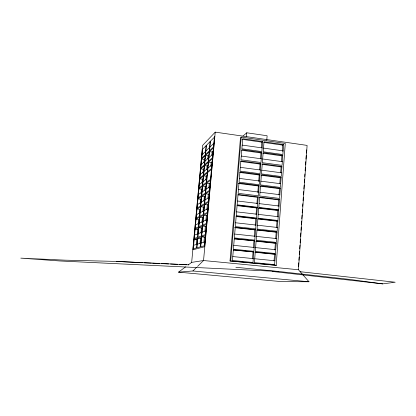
<?xml version="1.0" encoding="UTF-8"?>
<svg xmlns="http://www.w3.org/2000/svg" width="416" height="416" viewBox="0 0 416 416"><rect width="100%" height="100%" fill="white"/><g stroke="black" fill="none" stroke-linecap="round" stroke-linejoin="round"><path stroke-width="0.62" d="M298.459 266.656L298.73 262.803M298.906 260.229L299.13 257.015M299.307 254.457L299.53 251.259M299.707 248.7L299.946 245.268M300.128 242.674L300.373 239.143M300.55 236.595L300.804 232.955M300.986 230.365L301.215 227.089M301.392 224.531L301.616 221.291M301.798 218.702L302.047 215.103M302.203 212.867L302.442 209.451M302.656 206.388L302.832 203.793M303.051 200.678L303.285 197.314M303.467 194.724L303.69 191.485M303.872 188.89L304.132 185.11M304.309 182.624L304.522 179.53M304.73 176.582L304.912 173.966M305.126 170.877L305.38 167.185M305.542 164.918L305.765 161.647M305.947 159.084L306.192 155.522M306.363 153.072L306.795 149.89M185.588 266.89L178.506 272.152L281.596 281.642L308.994 281.757L298.459 269.745L307.107 145.402L215.228 132.132L202.613 145.397L191.662 262.382L188.12 265.013M276.188 265.304L285.277 143.447L241.202 137.103L240.49 137.717L230.012 260.936L276.188 265.304L230.012 260.936M274.03 261.004L274.539 254.254L275.402 254.14L274.617 264.612L254.41 262.626L255.247 252.086L275.402 254.14M274.856 249.99L275.361 243.277L276.229 243.116L275.449 253.531L255.299 251.467L256.131 240.978L276.229 243.116M275.709 238.68L276.193 232.227L277.061 232.019L276.286 242.388L256.188 240.245L257.02 229.809L277.061 232.019M276.541 227.614L277.02 221.198L277.893 220.943L277.118 231.254L257.083 229.039L257.904 218.65L277.893 220.943M277.347 216.887L277.826 210.501L278.699 210.2L277.93 220.464L257.946 218.166L258.768 207.834L278.699 210.2M278.143 206.248L278.621 199.893L279.495 199.545L278.73 209.763L258.804 207.392L259.62 197.106L279.495 199.545M278.99 194.99L279.469 188.666L280.342 188.276L279.578 198.437L259.709 195.988L260.525 185.76L280.342 188.276M279.859 183.435L280.285 177.772L281.159 177.336L280.405 187.444L260.588 184.928L261.399 174.746L281.159 177.336M280.675 172.567L281.102 166.936L281.975 166.452L281.221 176.514L261.466 173.914L262.272 163.79L281.975 166.452M281.507 161.486L281.928 155.875L282.807 155.35L282.058 165.36L262.356 162.687L263.162 152.61L282.807 155.35M282.266 151.414L282.74 145.142L283.618 144.576L282.87 154.534L263.224 151.788L264.02 141.762L283.618 144.576M253.833 251.94L252.99 262.486L232.45 260.473L233.35 249.844L253.833 251.94L233.288 250.047M254.717 240.828L253.88 251.326L233.402 249.231L234.291 238.659L254.717 240.828L234.229 238.909M255.611 229.653L254.774 240.094L234.354 237.921L235.243 227.401L255.611 229.653L254.826 229.871L234.541 227.635M256.5 218.488L255.674 228.883L235.31 226.626L236.194 216.164L256.5 218.488L255.715 218.759L236.122 216.518M257.364 207.667L256.542 218.005L236.236 215.675L237.115 205.265L257.364 207.667L256.578 207.979L237.042 205.665M258.222 196.934L257.4 207.225L237.151 204.818L238.03 194.459L258.222 196.934L257.431 197.293L237.947 194.906M259.132 185.583L258.31 195.816L238.124 193.331L238.992 183.024L259.132 185.583L258.336 185.988L238.285 183.446M260.01 174.564L259.194 184.746L239.065 182.187L239.933 171.933L260.01 174.564L259.215 175.016L239.845 172.479M260.884 163.602L260.073 173.732L240.001 171.096L240.864 160.893L260.884 163.602L260.088 164.096L240.791 161.491M261.778 152.417L260.972 162.5L240.958 159.786L241.816 149.635L261.778 152.417L260.983 152.963L241.743 150.285M262.647 141.565L261.841 151.596L241.883 148.808L242.741 138.71L262.647 141.565L261.846 142.152L242.018 139.313M266.77 140.218L267.124 135.756L246.782 132.787L242.845 136.157M252.507 258.861L253.053 252.065M253.396 247.764L253.937 240.999M254.29 236.6L254.826 229.871M255.2 225.228L255.715 218.759M256.064 214.417L256.578 207.979M256.922 203.7L257.431 197.293M257.826 192.358L258.336 185.988M258.71 181.355L259.215 175.016M259.636 169.775L260.088 164.096M260.53 158.61L260.983 152.963M261.399 147.774L261.846 142.152M230.698 260.848L241.202 137.103M246.459 136.64L246.782 132.787M203.939 242.102L204.386 237.172L201.64 236.881L200.73 246.75L204.495 245.742L205.421 235.581M204.927 231.249L205.374 226.346L202.634 226.044L201.729 235.867L205.514 234.536L206.435 224.427M205.91 220.454L206.357 215.571L207.47 215.025M206.892 209.711L207.334 204.854L208.458 204.214M207.958 198.052L208.312 194.184L209.295 193.554M208.868 188.058L209.279 183.57L210.267 182.858M210.855 166.301L211.203 162.49L212.534 161.346M211.869 155.189L212.16 152.027L213.049 151.195M207.444 213.335L206.528 223.392L202.727 225.035L203.627 215.264L206.357 215.571M208.452 202.29L207.537 212.3L203.715 214.256L204.61 204.532L207.334 204.854M209.451 191.308L208.546 201.266L204.703 203.533L205.592 193.856L208.312 194.184M210.449 180.378L209.544 190.284L205.686 192.863L206.57 183.227L209.279 183.57M211.437 169.499L210.538 179.358L206.658 182.239L207.542 172.656M212.425 158.678L211.531 168.485L207.631 171.668L208.51 162.131L211.203 162.49M213.403 147.909L212.514 157.669L208.598 161.148L209.472 151.658L212.16 152.027M214.38 137.197L213.496 146.905L209.56 150.68L210.428 141.237M214.666 136.9L204.672 246.719L192.951 249.772L202.332 149.51M215.228 132.132L203.544 260.53L197.532 266.427M196.31 244.67L196.773 239.715L194.178 239.444L193.31 248.742L196.638 247.848L197.522 238.295M197.262 234.447L197.72 229.512L195.13 229.237L194.267 238.488L197.616 237.312L198.5 227.802M198.208 224.271L198.666 219.362L196.082 219.071L195.224 228.285L198.588 226.824L199.467 217.365M199.207 213.528L199.602 209.253L197.028 208.957L196.17 218.124L199.555 216.393L200.429 206.97M200.143 203.45L200.538 199.191L201.536 198.552M201.074 193.414L201.469 189.176L202.472 188.458M202.036 183.082L202.394 179.208L203.403 178.412M202.961 173.139L203.32 169.286L204.204 168.522M203.939 162.604L204.235 159.406L205.124 158.579M201.391 196.628L200.522 206.003L197.116 208.016L197.969 198.89L200.538 199.191M202.348 186.337L201.479 195.666L198.058 197.948L198.91 188.864L201.469 189.176M203.294 176.088L202.436 185.375L198.994 187.928L199.841 178.885L202.394 179.208M204.24 165.89L203.388 175.136L199.93 177.954L200.772 168.953L203.32 169.286M205.187 155.74L204.329 164.939L200.855 168.028L201.698 159.063L204.235 159.406M206.123 145.636L205.275 154.794L201.781 158.142L202.618 149.224M206.414 145.34L205.561 154.518L209.269 150.961L210.132 141.534M200.002 243.578L200.47 238.477L197.803 238.196L196.914 247.775L200.45 246.823L201.354 236.974M200.975 233.054L201.438 227.973L198.775 227.687L197.896 237.214L201.448 235.966L202.353 226.164M201.937 222.576L202.405 217.521L203.45 217.006M202.956 211.515L203.362 207.116L204.412 206.518M203.913 201.141L204.318 196.758L205.374 196.076M204.922 190.19L205.265 186.451L206.196 185.786M205.868 179.91L206.211 176.192L207.147 175.453M206.809 169.681L207.152 165.984L208.088 165.173M207.808 158.886L208.088 155.818L209.03 154.939M203.341 215.405L202.441 225.16L198.869 226.704L199.748 217.22L202.405 217.521M204.324 204.698L203.434 214.406L199.836 216.247L200.715 206.809L203.362 207.116M205.306 194.043L204.417 203.7L200.803 205.837L201.677 196.44L204.318 196.758M206.279 183.44L205.395 193.05L201.765 195.473L202.634 186.124L205.265 186.451M207.251 172.89L206.372 182.452L202.722 185.162L203.585 175.859L206.211 176.192M208.218 162.391L207.34 171.907L203.674 174.902L204.532 165.636L207.152 165.984M209.175 151.939L208.307 161.408L204.62 164.684L205.478 155.464L208.088 155.818M202.218 149.63L214.807 136.76M202.093 154.814L205.592 151.377M205.884 151.091L209.591 147.441M209.882 147.155L213.824 143.281M178.506 272.152L192.904 270.967L196.607 267.337M201.417 159.333L213.689 147.638M201.172 164.679L204.651 161.507M204.937 161.242L208.629 157.872M208.926 157.607L212.846 154.024M200.491 169.198L212.706 158.428M200.242 174.595L203.705 171.683M203.996 171.439L207.667 168.35M207.958 168.106L211.864 164.824M199.566 179.109L211.723 169.27M199.311 184.553L202.758 181.906M203.044 181.688L206.7 178.88M198.63 189.067L210.73 180.17M198.375 194.558L201.802 192.182M202.088 191.984L205.728 189.462M206.014 189.264L209.882 186.586M197.694 199.066L209.732 191.121M197.434 204.604L200.845 202.504M201.131 202.327L204.75 200.096M205.036 199.919L208.884 197.548M196.758 209.118L208.733 202.129M196.492 214.703L199.883 212.872M200.164 212.722L203.767 210.782M204.053 210.626L207.88 208.562M195.811 219.211L207.724 213.195M195.541 224.843L198.916 223.293M199.196 223.163L202.779 221.515M203.06 221.385L206.872 219.632M194.86 229.351L206.71 224.312M197.444 229.627L198.864 229.039M201.152 228.093L202.483 227.542M205.088 226.465L206.482 225.888M194.589 235.035L197.943 233.761M198.224 233.657L201.786 232.305M202.067 232.201L205.858 230.76M193.908 239.538L205.696 235.487M196.498 239.808L197.912 239.335M200.19 238.576L201.682 238.077M204.1 237.266L205.488 236.803M193.632 245.268L196.971 244.28M197.246 244.197L200.788 243.147M201.068 243.064L204.838 241.946M191.662 262.382L203.544 260.53L298.459 269.745M272.589 271.492L382.689 283.868L395.2 282.225L300.035 271.695M188.698 264.789L116.256 261.414L64.808 260.161L20.8 258.138L59.488 260.952L278.892 271.497L350.288 279.495L382.689 283.868M159.567 263.526L152.584 263.193M161.507 263.614L168.626 263.947M170.57 264.035L177.689 264.368M179.629 264.462L186.748 264.789M116.256 261.414L142.704 262.709M143.993 262.772L151.356 263.13M192.904 270.967L308.994 281.757M235.872 267.285L278.892 271.497M232.778 256.563L253.297 258.606M254.717 258.747L274.908 260.759M255.091 252.273L274.539 254.254M233.73 245.341L254.186 247.463M255.606 247.608L275.735 249.699M255.991 241.218L275.361 243.277M234.681 234.052L255.081 236.252M256.495 236.408L276.572 238.576M256.875 230.1L276.193 232.227M235.633 222.778L255.975 225.061M257.384 225.217L277.404 227.464M257.759 218.993L277.02 221.198M236.558 211.848L256.844 214.204M258.248 214.365L278.21 216.689M258.617 208.224L277.826 210.501M237.474 201.011L257.702 203.44M259.106 203.611L279.011 206.003M259.464 197.543L278.621 199.893M238.446 189.54L258.612 192.052M260.01 192.228L279.859 194.698M260.364 186.243L279.469 188.666M239.382 178.412L259.496 181.002M260.889 181.184L280.68 183.726M261.238 175.282L280.285 177.772M240.318 167.341L260.374 170.004M261.763 170.191L281.502 172.812M262.106 164.372L281.102 166.936M241.275 156.052L261.269 158.792M262.652 158.98L282.334 161.678M262.99 153.239L281.928 155.875M242.2 145.096L262.137 147.904M263.52 148.101L283.145 150.868M263.848 142.438L282.74 145.142"/></g></svg>
